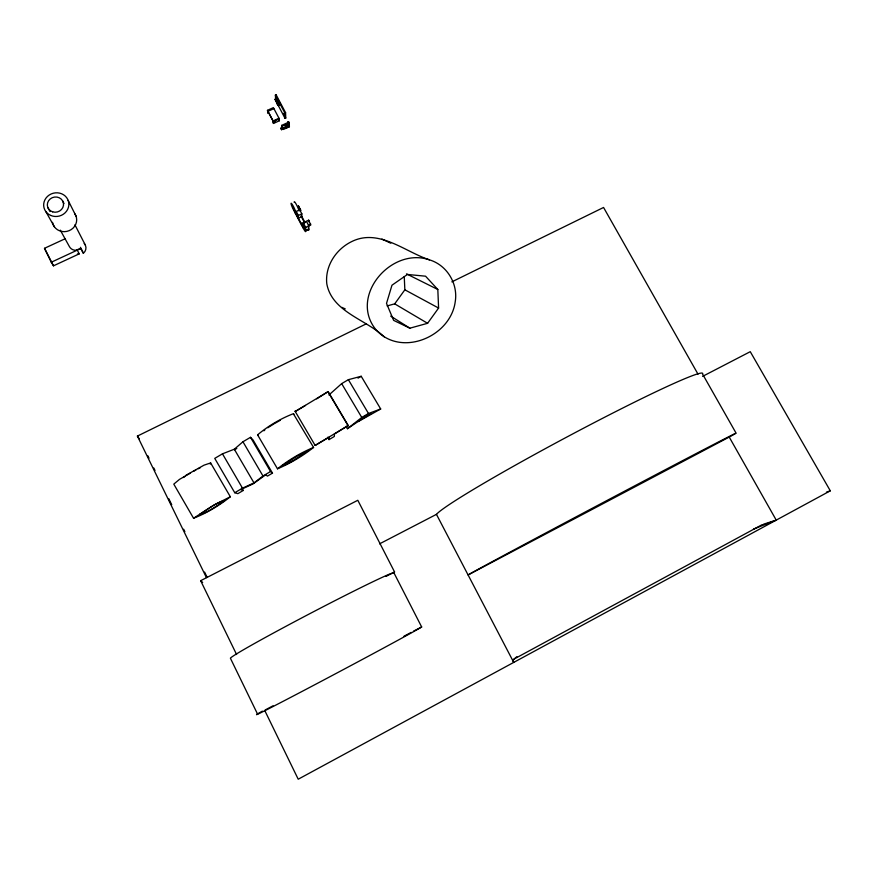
<?xml version="1.0" encoding="UTF-8"?>
<svg xmlns="http://www.w3.org/2000/svg" width="874" height="874" viewBox="0 0 874 874"><rect width="100%" height="100%" fill="white"/><g stroke="black" fill="none" stroke-linecap="round" stroke-linejoin="round"><path stroke-width="1.31" d="M305.638 230.944L305.649 227.36L303.387 223.056L306.566 221.548L308.817 225.853L308.784 229.447L305.638 230.944L303.387 226.672L303.387 223.056M302.175 225.667L303.628 228.442L301.563 223.536A4.621 0.612 64.4 0 1 303.092 225.131L303.628 226.104A4.621 0.612 64.4 0 1 305.539 231.654A4.621 0.612 64.4 0 1 302.175 225.667L301.257 223.678L308.686 220.161L310.74 225.066L305.649 227.36M277.571 103.94L276.818 102.728L278.074 104.935L279.33 103.973L277.987 104.76M278.161 101.941L278.893 103.154L276.599 98.882M257.764 435.165L257.808 434.651C268.285 425.878 280.609 418.624 293.358 413.708L313.569 447.422C302.765 456.01 290.212 463.438 277.495 468.814L257.764 435.165L258.354 435.307M288.606 123.693L288.376 122.666L289.283 123.66L288.737 123.922L288.038 122.546L288.595 122.294L289.283 123.66M327.641 437.251L329.028 439.611L334.338 436.465L334.414 434.017L348.234 425.496L328.143 391.596L295.15 411.534L305.496 405.438M293.653 414.516L293.817 413.926M277.495 468.814C288.169 460.216 300.918 452.656 313.569 447.422M185.965 475.27L204.079 465.143L210.634 462.936L230.332 496.771C219.702 505.303 206.286 513.409 193.547 518.238L173.795 484.13L179.465 479.389L190.51 473.053M387.127 305.911L394.698 303.857L404.848 289.807L404.247 276.621M427.583 323.304L438.595 308.052L437.819 289.491L425.562 276.195L407.426 274.458L391.967 285.219L386.516 303.398L393.639 320.376L409.873 328.187L427.583 323.304L394.698 303.857M210.219 464.094L210.634 462.936M262.375 711.13A93.136 0.972 -28 0 0 322.856 680.464A93.136 0.972 -28 0 0 421.672 626.975L393.835 572.656L393.202 573.431L394.556 571.946L357.816 500.278L200.649 580.697L236.592 654.528M193.547 518.238L214.097 504.954L230.332 496.771M263.915 430.806L264.822 429.975M328.93 394.993L341.668 383.631L348.376 379.677L361.202 376.279L380.682 408.977L356.832 422.382L347.415 428.708L346.028 426.359M234.308 449.225L242.95 441.763L250.499 437.317L253.067 439.993L272.491 473.129L267.477 476.101L265.674 474.811L253.099 483.89L240.743 489.593L243.245 490.467L237.859 493.657L234.767 492.739L214.742 458.38L222.466 453.825L234.308 449.225L253.995 482.896L242.491 488.162L234.767 492.739M516.884 656.658L512.71 660.198L513.726 662.405L436.454 514.36A151.224 7.811 -28.1 0 1 578.796 430.707A151.224 7.811 -28.1 0 1 702.565 374.072L736.094 433.165M347.415 428.708L361.77 417.466L368.489 413.489L380.682 408.977M253.995 482.896L262.987 476.013L270.547 471.534L272.491 473.129M183.332 477.521L185.354 476.199M267.837 427.768L269.913 426.403M84.232 243.464A7.374 6.937 -14.7 0 1 83.38 253.296L80.845 248.489L75.426 250.292A7.451 7.014 -14.5 0 1 69.319 246.446L60.306 230.157M270.721 425.9L274.152 423.803M348.234 425.496L315.143 445.434L328.952 437.251L329.028 439.611M276.359 101.329L275.091 99.297L276.424 98.511L277.473 100.16L276.424 98.511M275.266 99.581L276.599 98.795L277.178 99.505L275.605 100.401L276.326 101.679L277.67 100.892L277.244 99.647M277.145 99.855L275.703 100.597L285.055 118.372L285.754 118.045L285.579 112.659L276.108 94.785L275.397 95.113L275.671 100.663L276.381 100.335M275.802 100.718L277.222 100.029M275.933 101.067L277.375 100.27L275.856 100.892C277.626 105.23 277.779 99.56 278.489 102.192M277.429 100.39L276.097 101.264L277.517 100.565M276.25 101.592L277.67 100.892M277.069 102.913L276.643 102.171L278.085 101.734M277.561 103.94L277.025 103.405L278.369 102.608L279.199 103.711L277.779 104.323M277.124 103.602L278.566 102.859M277.222 103.722L278.369 102.608M277.506 104.257C281.013 102.422 275.419 104.061 278.38 105.579L279.636 104.618L278.38 105.579M279.123 103.536L277.571 104.334L278.008 105.142M316.694 398.85L328.143 391.596M234.614 449.739L236.799 448.449M358.012 378.158L361.202 376.279M275.07 423.256L280.336 420.263M193.383 471.392L195.918 469.972M729.222 437.066L468.082 574.95A152.415 0.885 -27.9 0 1 631.946 487.288A152.415 0.885 -27.9 0 1 729.222 437.066L776.232 520.117L753.519 529.098M514.098 659.029L762.336 524.575M702.587 376.388L750.263 351.676L830.3 490.817L298.22 779.215L264.636 710.267M265.838 709.622L273.049 705.799M403.974 636.217L411.184 632.394M413.588 631.115L421.672 626.975M386.013 576.414L394.556 571.946M379.578 543.846L436.454 514.36M198.19 468.77L200.255 467.754M206.439 577.616L137.404 436.082L366.195 323.872M451.847 281.865L603.563 207.466L698.02 374.181M308.38 225.23L310.751 224.105M296.297 214.217L296.253 211.442L299.716 209.804L301.836 213.846L301.858 216.599L304.709 222.051A4.621 0.623 64.5 0 1 305.321 222.225M295.095 212.863L293.5 208.22L295.827 212.666L295.095 212.863L301.858 225.776M300.743 210.35L298.405 205.903L300.743 210.35L298.963 210.776A5.397 0.721 64.6 0 0 296.1 204.046A5.397 0.721 64.6 0 0 294.254 202.451M301.858 216.599L298.405 218.238L298.373 215.485L301.836 213.846M65.408 238.635L44.498 248.303L51.282 262.233L80.845 248.489M51.282 262.233L53.5 265.827L79.25 253.842L77.262 250.15M273.846 108.627L267.936 111.337L268.078 113.401L267.466 110.332L273.376 107.622L279.309 118.842L279.396 120.743L273.496 123.453L273.038 120.983L278.948 118.263M273.496 123.453L273.387 121.562L279.309 118.842M273.136 122.764L275.496 121.683M283.176 128.959L281.57 129.702L280.871 128.183L282.466 127.44L283.427 129.439L289.436 126.664L287.819 123.616L287.994 122.021L288.551 121.759L289.196 123.037M288.07 122.229L288.628 121.978M281.821 126.391L281.778 125.353L287.786 122.579L289.436 126.664M288.049 122.622L288.639 122.371M282.062 126.075L285.47 124.501L286.399 126.555M288.649 123.693L289.207 123.431M288.737 123.922L289.283 123.584M286.388 126.238L282.99 128.128L282.073 126.391M283.078 128.238L281.209 128.707L281.57 129.702M283.427 129.439L283.384 128.412L289.403 125.638M288.912 126.752L286.159 128.03L285.11 125.321L287.874 124.042L288.912 126.752L287.896 124.829M285.055 118.372L284.858 112.986L285.579 112.659M826.454 492.128L830.3 490.817M393.835 572.656L389.411 574.152A92.469 2.819 -27.6 0 0 300.896 618.366A92.469 2.819 -27.6 0 0 230.386 658.198L257.579 714.145M763.603 524.171L776.232 520.117M77.425 253.973L79.25 253.842M429.429 259.84C391.071 246.621 348.54 296.559 376.115 329.924C401.199 357.542 450.46 336.894 455.212 301.869C458.26 283.81 447.062 265.139 429.429 259.84C404.706 251.701 378.639 228.005 351.501 241.683C335.911 249.33 324.8 266.231 326.81 283.886C332.087 312.018 365.998 319.338 384.243 336.861M341.898 307.386L345.241 308.893M381.916 239.05L390.765 243.212M406.476 273.868L437.819 289.491M404.848 289.807L438.595 308.052M390.7 316.115L409.873 328.187M278.795 102.913L278.293 102.138L278.872 103.001M200.649 580.697L202.67 582.466M275.485 99.855L276.129 100.958L275.091 99.297M295.368 212.732L295.051 212.382A5.397 0.71 64.6 0 1 291.403 205.04A5.397 0.71 64.6 0 1 292.528 204.877A5.397 0.71 64.6 0 1 295.783 212.273L295.827 212.666M276.446 101.624L276.785 102.597M278.456 102.804L279.407 104.148M279.713 104.793L278.915 103.58M279.352 104.356L279.014 103.711M277.419 103.798L277.014 103.187M277.746 100.772L278.052 101.362M280.871 128.172L281.472 128.97M137.404 436.082L139.392 438.89M277.134 103.35L277.014 103.143M275.266 99.669L275.66 100.248M44.498 248.303L53.5 265.827M348.376 379.677L368.489 413.489M341.668 383.631L361.77 417.466M328.154 392.098L348.169 425.857M295.008 411.108L315.143 445.434M250.499 437.317L270.547 471.534M242.95 441.763L262.987 476.013M222.466 453.825L242.491 488.162M241.901 488.173L243.245 490.467M45.83 211.574L54.45 226.912M48.081 208.045L50.015 211.541M275.397 95.113L284.858 112.986M283.252 113.325L285.754 118.045M287.994 122.021L288.639 123.3M279.024 120.055L279.396 120.743M281.778 125.353L283.384 128.412M267.466 110.332L273.387 121.562M267.936 111.337L273.038 120.983M300.995 215.933L304.687 222.968M296.253 211.442L298.373 215.485M295.554 212.797L301.257 223.678M62.775 201.162L63.988 203.533M74.935 224.837L85.27 244.96M68.161 200.408L76.016 216.075M80.419 247.298L83.38 253.296M147.826 455.747L149.017 458.205M153.802 467.994L154.993 470.452M168.737 498.617L171.73 504.735M183.671 529.229L184.873 531.676M204.592 572.088L206.974 576.982M309.265 222.269L308.686 220.161M276.108 94.785L276.217 97.014M288.551 121.759L288.595 122.371M288.125 122.262L288.147 122.819M74.585 213.442A12.214 11.438 -13.9 0 1 69.013 230.725A12.214 11.438 -13.9 0 1 52.506 222.346M308.249 227.808A4.621 0.623 64.5 0 1 308.238 229.742M307.025 229.458A4.621 0.612 64.5 0 1 307.233 230.179M288.365 124.108L289.086 125.692L288.442 124.141M283.231 465.154L285.405 464.782L293.347 460.489L307.943 450.766L297.881 455.616L283.231 465.154M199.622 514.48C206.395 513.344 217.167 505.543 224.378 500.769C217.943 501.687 206.712 509.739 199.622 514.48M365.124 415.871L358.406 421.137L370.794 413.795L365.124 415.871M50.779 215.474A12.64 11.799 -13.5 0 0 68.828 203.413A12.64 11.799 -13.5 0 0 49.184 195.055A12.64 11.799 -13.5 0 0 50.779 215.474M52.68 211.858A8.139 7.593 -13.5 0 0 63.42 203.041A8.139 7.593 -13.5 0 0 50.211 198.933A8.139 7.593 -13.5 0 0 52.68 211.858"/></g></svg>
